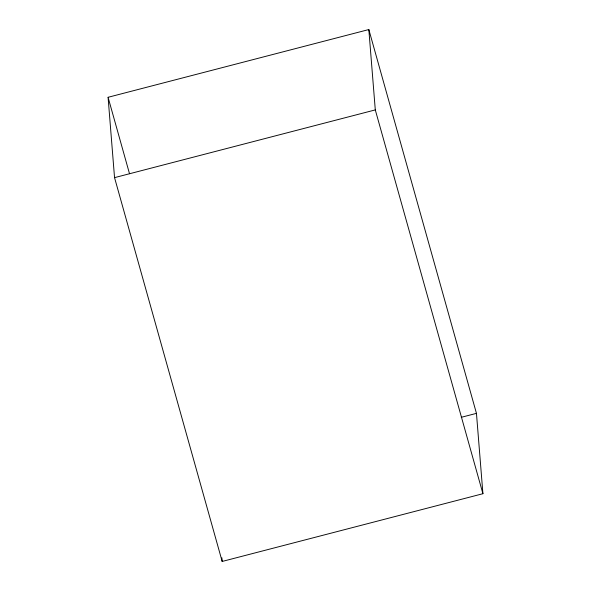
<?xml version="1.0" encoding="UTF-8"?>
<svg xmlns="http://www.w3.org/2000/svg" width="591" height="591" viewBox="0 0 591 591"><rect width="100%" height="100%" fill="white"/><g stroke="black" fill="none" stroke-linecap="round" stroke-linejoin="round"><path stroke-width="0.89" d="M108.079 97.293L368.828 29.55L476.457 413.36L482.921 493.707L222.172 561.45L114.543 177.64L108.079 97.293L129.503 173.695M114.543 177.64L375.292 109.904L368.828 29.55M461.276 417.305L476.457 413.36M375.292 109.904L482.921 493.707M221.876 557.801L222.172 561.45"/></g></svg>
